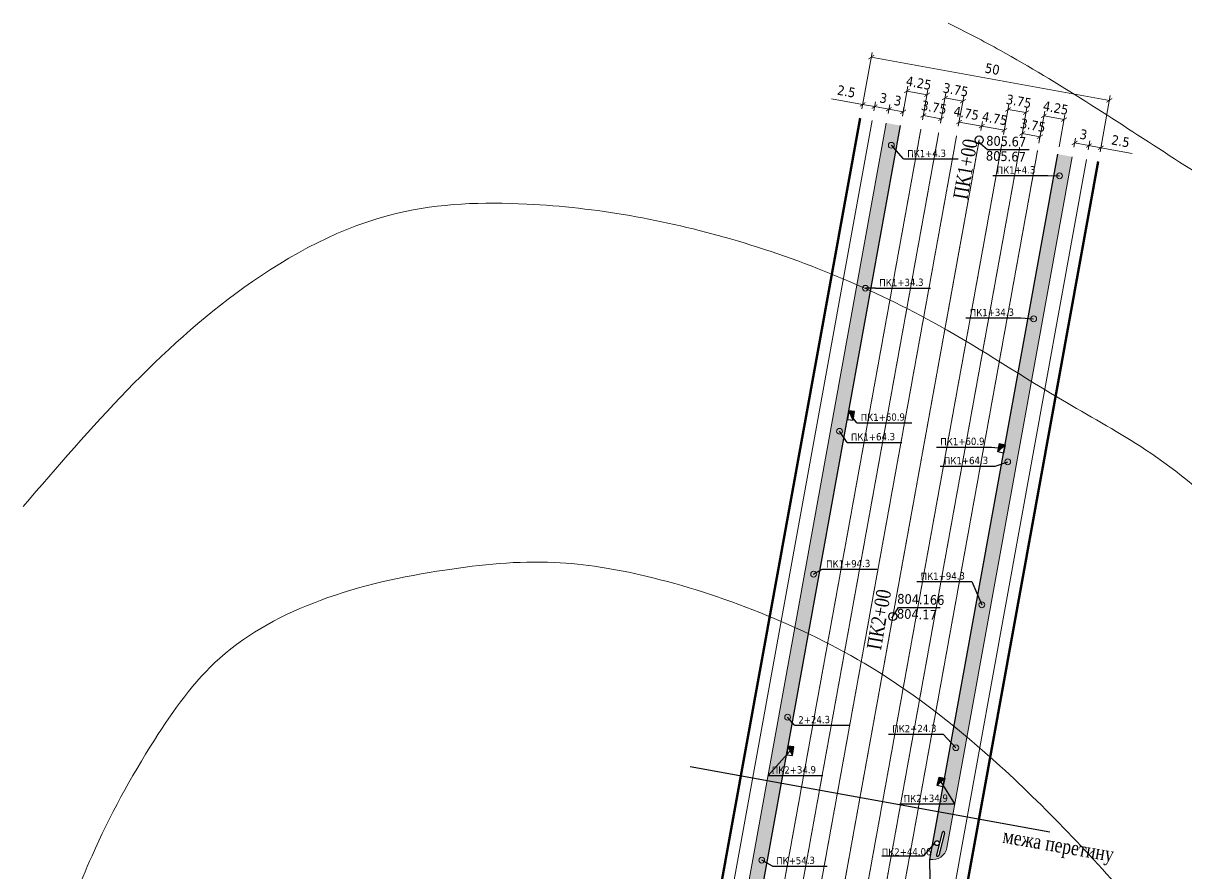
# Model space of a CAD drawing. Header units: millimetres. Extents: x -492806 to 8131902, y -181351 to 2373952.
# Drawn here: x 1377733 to 1617836, y 1294837 to 1470213 of the extents above; entities that cross this region are included whole.
import ezdxf

# ---------------------------------------------------------------- set-up
doc = ezdxf.new("R2010")
doc.units = ezdxf.units.MM
doc.header["$LTSCALE"] = 50
doc.linetypes.add('CENTER2', pattern=[28.575, 19.05, -3.175, 3.175, -3.175])
doc.linetypes.add('DASHED', pattern=[19.05, 12.7, -6.35])
for name, color, linetype in [('1-3 2-х уровн развязка-C-ROAD-TEXT', 1, 'Continuous'), ('Абсолютные высоты', 50, 'Continuous'), ('перехід', 206, 'Continuous')]:
    doc.layers.add(name, color=color, linetype=linetype)
for name, color, linetype, lineweight in [('cherwona', 7, 'Continuous', 50), ('dorogi', 7, 'Continuous', 30), ('osi', 13, 'Continuous', 15), ('smuga', 142, 'Continuous', 15), ('text', 5, 'Continuous', 15), ('trotuar', 212, 'Continuous', 15), ('дорога', 126, 'Continuous', 25), ('поздовжній профіль', 250, 'Continuous', 15), ('товста', 7, 'Continuous', 70), ('існуючі', 170, 'Continuous', 15)]:
    doc.layers.add(name, color=color, linetype=linetype, lineweight=lineweight)
doc.styles.get("Standard").update_dxf_attribs({"font": 'tahoma.ttf'})
doc.styles.add('СПДС_BOLD', font='times.ttf', dxfattribs={"width": 0.8})
doc.dimstyles.new('S-25$0', dxfattribs={"dimscale": 0, "dimtxt": 2, "dimasz": 1, "dimexe": 1, "dimexo": 2, "dimgap": 1, "dimtad": 3, "dimlfac": 0.001, "dimzin": 9, "dimdsep": 46, "dimtxsty": 'Standard', "dimblk": 'ARCHTICK', "dimcen": 2, "dimclrd": 256, "dimclre": 256, "dimclrt": 256, "dimadec": 0, "dimazin": 2, "dimtfac": 1, "dimtmove": 0, "dimatfit": 3, "dimldrblk": 'DOTSMALL', "dimfxl": 1, "dimlwd": -1, "dimlwe": -1, "dimarcsym": 0})
pattern_1 = [(257.7135, (1876324.5, 1073701.8), (1372.714, -2137.114), [476.25, -3115.852]), (212.7135, (1876324.5, 1073701.8), (1372.714, -2137.114), [476.25, -2063.75]), (302.7135, (1876324.5, 1073701.8), (2137.114, 1372.714), [476.25, -2063.75])]

# ---------------------------------------------------------------- blocks, each defined once
blk = doc.blocks.new('_ArchTick')
at = {"color": 0, "linetype": 'ByBlock', "const_width": 0.15}
blk.add_lwpolyline([(-0.5, -0.5), (0.5, 0.5)], dxfattribs=at)
blk = doc.blocks.new('*D453')
at = {"layer": 'Defpoints', "color": 0, "transparency": 16777216}
for p in [(1580368, 1448130), (1575178, 1446132), (1579852, 1445285)]:
    blk.add_point(p, dxfattribs=at)
at = {"layer": 'text', "transparency": 16777216}
for p, q in [((1575535, 1448102), (1575873, 1449962)), ((1575694, 1448978), (1580368, 1448130)), ((1580209, 1447254), (1580546, 1449115))]:
    blk.add_line(p, q, dxfattribs=at)
at = {"layer": 'text', "transparency": 16777216, "xscale": 1001.001001001001, "yscale": 1001.001001001001, "zscale": 1001.001001001001}
for p, rotation in [((1575694, 1448978), 169.7195321523665), ((1580368, 1448130), 349.7195321523665)]:
    blk.add_blockref('_ArchTick', p, dxfattribs=dict(at, rotation=rotation))
at = {"layer": 'text', "transparency": 16777216, "insert": (1578392, 1450544), "char_height": 2002, "attachment_point": 5, "rotation": 349.71953}
blk.add_mtext('4.75', dxfattribs=at)
blk = doc.blocks.new('_DotSmall')
at = {"color": 0, "linetype": 'ByBlock', "const_width": 0.5}
blk.add_lwpolyline([(-0.0625, 0, 1), (0.0625, 0, 1)], format="xyb", close=True, dxfattribs=at)
blk = doc.blocks.new('*D436')
at = {"layer": 'Defpoints', "color": 0, "transparency": 16777216}
for p in [(1575694, 1448978), (1570504, 1446980), (1575178, 1446132)]:
    blk.add_point(p, dxfattribs=at)
at = {"layer": 'text', "transparency": 16777216}
for p, q in [((1570861, 1448950), (1571199, 1450810)), ((1571020, 1449825), (1575694, 1448978)), ((1575535, 1448102), (1575873, 1449962))]:
    blk.add_line(p, q, dxfattribs=at)
at = {"layer": 'text', "transparency": 16777216, "xscale": 1001.001001001001, "yscale": 1001.001001001001, "zscale": 1001.001001001001}
for p, rotation in [((1571020, 1449825), 169.7195321523665), ((1575694, 1448978), 349.7195321523665)]:
    blk.add_blockref('_ArchTick', p, dxfattribs=dict(at, rotation=rotation))
at = {"layer": 'text', "transparency": 16777216, "insert": (1572502, 1451612), "char_height": 2002, "attachment_point": 5, "rotation": 349.71953}
blk.add_mtext('4.75', dxfattribs=at)
blk = doc.blocks.new('*D454')
at = {"layer": 'Defpoints', "color": 0, "transparency": 16777216}
for p in [(1584837, 1451758), (1579852, 1445285), (1583541, 1444615)]:
    blk.add_point(p, dxfattribs=at)
at = {"layer": 'text', "transparency": 16777216}
for p, q in [((1580209, 1447254), (1581326, 1453412)), ((1583899, 1446585), (1585016, 1452742)), ((1581147, 1452427), (1584837, 1451758))]:
    blk.add_line(p, q, dxfattribs=at)
at = {"layer": 'text', "transparency": 16777216, "xscale": 1001.001001001001, "yscale": 1001.001001001001, "zscale": 1001.001001001001}
for p, rotation in [((1581147, 1452427), 169.7195321523665), ((1584837, 1451758), 349.7195321523665)]:
    blk.add_blockref('_ArchTick', p, dxfattribs=dict(at, rotation=rotation))
at = {"layer": 'text', "transparency": 16777216, "insert": (1583357, 1454103), "char_height": 2002, "attachment_point": 5, "rotation": 349.71953}
blk.add_mtext('3.75', dxfattribs=at)
blk = doc.blocks.new('*D455')
at = {"layer": 'Defpoints', "color": 0, "transparency": 16777216}
for p in [(1587747, 1446791), (1583541, 1444615), (1587231, 1443946)]:
    blk.add_point(p, dxfattribs=at)
at = {"layer": 'text', "transparency": 16777216}
for p, q in [((1583899, 1446585), (1584236, 1448446)), ((1584058, 1447461), (1587747, 1446791)), ((1587589, 1445916), (1587926, 1447776))]:
    blk.add_line(p, q, dxfattribs=at)
at = {"layer": 'text', "transparency": 16777216, "xscale": 1001.001001001001, "yscale": 1001.001001001001, "zscale": 1001.001001001001}
for p, rotation in [((1584058, 1447461), 169.7195321523665), ((1587747, 1446791), 349.7195321523665)]:
    blk.add_blockref('_ArchTick', p, dxfattribs=dict(at, rotation=rotation))
at = {"layer": 'text', "transparency": 16777216, "insert": (1586267, 1449137), "char_height": 2002, "attachment_point": 5, "rotation": 349.71953}
blk.add_mtext('3.75', dxfattribs=at)
blk = doc.blocks.new('*D437')
at = {"layer": 'Defpoints', "color": 0, "transparency": 16777216}
for p in [(1597833, 1444962), (1594365, 1442652), (1597317, 1442117)]:
    blk.add_point(p, dxfattribs=at)
at = {"layer": 'text', "transparency": 16777216}
for p, q in [((1594722, 1444622), (1595060, 1446482)), ((1594881, 1445497), (1597833, 1444962)), ((1597674, 1444087), (1598011, 1445947))]:
    blk.add_line(p, q, dxfattribs=at)
at = {"layer": 'text', "transparency": 16777216, "xscale": 1001.001001001001, "yscale": 1001.001001001001, "zscale": 1001.001001001001}
for p, rotation in [((1594881, 1445497), 169.7195321523665), ((1597833, 1444962), 349.7195321523665)]:
    blk.add_blockref('_ArchTick', p, dxfattribs=dict(at, rotation=rotation))
at = {"layer": 'text', "transparency": 16777216, "insert": (1596722, 1447241), "char_height": 2002, "attachment_point": 5, "rotation": 349.71953}
blk.add_mtext('3', dxfattribs=at)
blk = doc.blocks.new('*D456')
at = {"layer": 'Defpoints', "color": 0, "transparency": 16777216}
for p in [(1600293, 1444516), (1597317, 1442117), (1599777, 1441671)]:
    blk.add_point(p, dxfattribs=at)
at = {"layer": 'text', "transparency": 16777216}
for p, q in [((1597674, 1444087), (1598011, 1445947)), ((1600134, 1443641), (1600471, 1445501)), ((1597833, 1444962), (1600293, 1444516)), ((1600293, 1444516), (1606740, 1443346))]:
    blk.add_line(p, q, dxfattribs=at)
at = {"layer": 'text', "transparency": 16777216, "xscale": 1001.001001001001, "yscale": 1001.001001001001, "zscale": 1001.001001001001}
for p, rotation in [((1597833, 1444962), 169.7195321523665), ((1600293, 1444516), 349.7195321523665)]:
    blk.add_blockref('_ArchTick', p, dxfattribs=dict(at, rotation=rotation))
at = {"layer": 'text', "transparency": 16777216, "insert": (1604374, 1445853), "char_height": 2002, "attachment_point": 5, "rotation": 349.71953}
blk.add_mtext('2.5', dxfattribs=at)
blk = doc.blocks.new('*D438')
at = {"layer": 'Defpoints', "color": 0, "transparency": 16777216}
for p in [(1568110, 1454791), (1566814, 1447649), (1570504, 1446980)]:
    blk.add_point(p, dxfattribs=at)
at = {"layer": 'text', "transparency": 16777216}
for p, q in [((1567172, 1449619), (1568288, 1455776)), ((1570861, 1448950), (1571978, 1455107)), ((1571800, 1454122), (1568110, 1454791))]:
    blk.add_line(p, q, dxfattribs=at)
at = {"layer": 'text', "transparency": 16777216, "xscale": 1001.001001001001, "yscale": 1001.001001001001, "zscale": 1001.001001001001}
for p, rotation in [((1568110, 1454791), 169.7195321523665), ((1571800, 1454122), 349.7195321523665)]:
    blk.add_blockref('_ArchTick', p, dxfattribs=dict(at, rotation=rotation))
at = {"layer": 'text', "transparency": 16777216, "insert": (1570319, 1456468), "char_height": 2002, "attachment_point": 5, "rotation": 349.71953}
blk.add_mtext('3.75', dxfattribs=at)
blk = doc.blocks.new('*D439')
at = {"layer": 'Defpoints', "color": 0, "transparency": 16777216}
for p in [(1563640, 1451169), (1563124, 1448324), (1566814, 1447655)]:
    blk.add_point(p, dxfattribs=at)
at = {"layer": 'text', "transparency": 16777216}
for p, q in [((1563482, 1450294), (1563819, 1452154)), ((1567330, 1450500), (1563640, 1451169)), ((1567171, 1449625), (1567509, 1451485))]:
    blk.add_line(p, q, dxfattribs=at)
at = {"layer": 'text', "transparency": 16777216, "xscale": 1001.001001001001, "yscale": 1001.001001001001, "zscale": 1001.001001001001}
for p, rotation in [((1563640, 1451169), 169.7195321523665), ((1567330, 1450500), 349.7195321523665)]:
    blk.add_blockref('_ArchTick', p, dxfattribs=dict(at, rotation=rotation))
at = {"layer": 'text', "transparency": 16777216, "insert": (1565850, 1452845), "char_height": 2002, "attachment_point": 5, "rotation": 349.71953}
blk.add_mtext('3.75', dxfattribs=at)
blk = doc.blocks.new('*D440')
at = {"layer": 'Defpoints', "color": 0, "transparency": 16777216}
for p in [(1560238, 1456225), (1558943, 1449082), (1563124, 1448324)]:
    blk.add_point(p, dxfattribs=at)
at = {"layer": 'text', "transparency": 16777216}
for p, q in [((1559300, 1451052), (1560417, 1457210)), ((1564420, 1455466), (1560238, 1456225)), ((1563482, 1450294), (1564598, 1456451))]:
    blk.add_line(p, q, dxfattribs=at)
at = {"layer": 'text', "transparency": 16777216, "xscale": 1001.001001001001, "yscale": 1001.001001001001, "zscale": 1001.001001001001}
for p, rotation in [((1560238, 1456225), 169.7195321523665), ((1564420, 1455466), 349.7195321523665)]:
    blk.add_blockref('_ArchTick', p, dxfattribs=dict(at, rotation=rotation))
at = {"layer": 'text', "transparency": 16777216, "insert": (1562694, 1457856), "char_height": 2002, "attachment_point": 5, "rotation": 349.71953}
blk.add_mtext('4.25', dxfattribs=at)
blk = doc.blocks.new('*D441')
at = {"layer": 'Defpoints', "color": 0, "transparency": 16777216}
for p in [(1556507, 1452463), (1555991, 1449618), (1558943, 1449082)]:
    blk.add_point(p, dxfattribs=at)
at = {"layer": 'text', "transparency": 16777216}
for p, q in [((1556348, 1451588), (1556685, 1453448)), ((1559300, 1451052), (1559637, 1452913)), ((1559459, 1451928), (1556507, 1452463))]:
    blk.add_line(p, q, dxfattribs=at)
at = {"layer": 'text', "transparency": 16777216, "xscale": 1001.001001001001, "yscale": 1001.001001001001, "zscale": 1001.001001001001}
for p, rotation in [((1556507, 1452463), 169.7195321523665), ((1559459, 1451928), 349.7195321523665)]:
    blk.add_blockref('_ArchTick', p, dxfattribs=dict(at, rotation=rotation))
at = {"layer": 'text', "transparency": 16777216, "insert": (1558347, 1454206), "char_height": 2002, "attachment_point": 5, "rotation": 349.71953}
blk.add_mtext('3', dxfattribs=at)
blk = doc.blocks.new('*D442')
at = {"layer": 'Defpoints', "color": 0, "transparency": 16777216}
for p in [(1553555, 1452999), (1553039, 1450153), (1555991, 1449618)]:
    blk.add_point(p, dxfattribs=at)
at = {"layer": 'text', "transparency": 16777216}
for p, q in [((1553396, 1452123), (1553734, 1453983)), ((1556507, 1452463), (1553555, 1452999)), ((1556348, 1451588), (1556685, 1453448))]:
    blk.add_line(p, q, dxfattribs=at)
at = {"layer": 'text', "transparency": 16777216, "xscale": 1001.001001001001, "yscale": 1001.001001001001, "zscale": 1001.001001001001}
for p, rotation in [((1553555, 1452999), 169.7195321523665), ((1556507, 1452463), 349.7195321523665)]:
    blk.add_blockref('_ArchTick', p, dxfattribs=dict(at, rotation=rotation))
at = {"layer": 'text', "transparency": 16777216, "insert": (1555396, 1454742), "char_height": 2002, "attachment_point": 5, "rotation": 349.71953}
blk.add_mtext('3', dxfattribs=at)
blk = doc.blocks.new('*D443')
at = {"layer": 'Defpoints', "color": 0, "transparency": 16777216}
for p in [(1551095, 1453445), (1550579, 1450599), (1553039, 1450153)]:
    blk.add_point(p, dxfattribs=at)
at = {"layer": 'text', "transparency": 16777216}
for p, q in [((1551095, 1453445), (1544648, 1454614)), ((1550936, 1452569), (1551274, 1454430)), ((1553555, 1452999), (1551095, 1453445)), ((1553396, 1452123), (1553734, 1453983))]:
    blk.add_line(p, q, dxfattribs=at)
at = {"layer": 'text', "transparency": 16777216, "xscale": 1001.001001001001, "yscale": 1001.001001001001, "zscale": 1001.001001001001}
for p, rotation in [((1551095, 1453445), 169.7195321523665), ((1553555, 1452999), 349.7195321523665)]:
    blk.add_blockref('_ArchTick', p, dxfattribs=dict(at, rotation=rotation))
at = {"layer": 'text', "transparency": 16777216, "insert": (1547744, 1456130), "char_height": 2002, "attachment_point": 5, "rotation": 349.71953}
blk.add_mtext('2.5', dxfattribs=at)
blk = doc.blocks.new('*D457')
at = {"layer": 'Defpoints', "color": 0, "transparency": 16777216}
for p in [(1602065, 1454292), (1550580, 1450599), (1599775, 1441671)]:
    blk.add_point(p, dxfattribs=at)
at = {"layer": 'text', "transparency": 16777216}
for p, q in [((1550938, 1452569), (1553047, 1464200)), ((1552869, 1463215), (1602065, 1454292)), ((1600133, 1443641), (1602243, 1455277))]:
    blk.add_line(p, q, dxfattribs=at)
at = {"layer": 'text', "transparency": 16777216, "xscale": 1001.001001001001, "yscale": 1001.001001001001, "zscale": 1001.001001001001}
for p, rotation in [((1552869, 1463215), 169.7195321523491), ((1602065, 1454292), 349.7195321523491)]:
    blk.add_blockref('_ArchTick', p, dxfattribs=dict(at, rotation=rotation))
at = {"layer": 'text', "transparency": 16777216, "insert": (1577891, 1460753), "char_height": 2002, "attachment_point": 5, "rotation": 349.71953}
blk.add_mtext('50', dxfattribs=at)
blk = doc.blocks.new('*D500')
at = {"layer": 'Defpoints', "color": 0, "transparency": 16777216}
for p in [(1592708, 1450330), (1587152, 1443510), (1591334, 1442752)]:
    blk.add_point(p, dxfattribs=at)
at = {"layer": 'text', "transparency": 16777216}
for p, q in [((1587510, 1445480), (1588705, 1452073)), ((1588527, 1451088), (1592708, 1450330)), ((1591691, 1444722), (1592887, 1451315))]:
    blk.add_line(p, q, dxfattribs=at)
at = {"layer": 'text', "transparency": 16777216, "xscale": 1001.001001001001, "yscale": 1001.001001001001, "zscale": 1001.001001001001}
for p, rotation in [((1588527, 1451088), 169.7195321525397), ((1592708, 1450330), 349.7195321525397)]:
    blk.add_blockref('_ArchTick', p, dxfattribs=dict(at, rotation=rotation))
at = {"layer": 'text', "transparency": 16777216, "insert": (1590982, 1452720), "char_height": 2002, "attachment_point": 5, "rotation": 349.71953}
blk.add_mtext('4.25', dxfattribs=at)
blk = doc.blocks.new('столб')
at = {"layer": 'поздовжній профіль', "color": 160}
for points in [[(-500, 0, 0, 0, 0), (-1000, 0, 350, 0, 0), (-1700, 0, 0, 0, 0)], [(500, 0, 0, 0, 0), (1000, 0, 350, 0, 0), (1700, 0, 0, 0, 0)]]:
    blk.add_lwpolyline(points, format="xyseb", dxfattribs=at)
blk.add_circle((0, 0), 500, dxfattribs=at)

msp = doc.modelspace()

# ---------------------------------------------------------------- hatches: boundary and pattern name
at = {"layer": 'дорога'}
h = msp.add_hatch(dxfattribs=at)
h.set_pattern_fill('GRASS', scale=100)
h.set_pattern_definition(pattern_1)
h.paths.add_polyline_path([(1516985.459, 1032851.208), (1517034.002, 1032839.594), (1516824.592, 1031964.296), (1504494.865, 963986.467), (1504522.755, 963980.49), (1504334.164, 963100.471), (1492002.189, 895110.252), (1492030.079, 895104.275), (1491841.488, 894224.256), (1484331.691, 852820.283), (1487283.529, 852284.883), (1524006.985, 1054753.329), (1521055.147, 1055288.73)])
h.paths.add_polyline_path([(1448909.637, 859245.088), (1451861.475, 858709.688), (1459217.355, 899265.067), (1459189.465, 899271.044), (1459378.056, 900151.063), (1471710.031, 968141.282), (1471682.141, 968147.259), (1471870.732, 969027.278), (1484369.568, 1037937.454), (1484321.025, 1037949.068), (1484530.435, 1038824.366), (1488584.931, 1061178.134), (1485633.093, 1061713.534)])
h.paths.add_polyline_path([(1568041.25, 1314338.51), (1568079.428, 1314329.856), (1567880.478, 1313452.121), (1566787.97, 1307428.77), (1569739.808, 1306893.37), (1594363.712, 1442653.02), (1591411.931, 1443188.735), (1580533.925, 1383214.725), (1580572.104, 1383206.072), (1580373.154, 1382328.337)])
h.paths.add_polyline_path([(1531365.917, 1313853.575), (1534317.754, 1313318.175), (1535544.509, 1320081.673), (1535666.495, 1320973.367), (1535705.281, 1320968.061), (1548103.418, 1389323.057), (1548225.405, 1390214.752), (1548264.19, 1390209.446), (1558942.343, 1449081.597), (1555990.562, 1449617.312)])
h = msp.add_hatch(dxfattribs=at)
h.set_pattern_fill('GRASS', scale=100)
h.set_pattern_definition(pattern_1)
h.paths.add_polyline_path([(1768822.082, 1074803.608), (1861916.417, 1054528.736), (1862980.418, 1059414.215), (1765000.604, 1080753.087, 0.4142135624)])
h.paths.add_polyline_path([(1856612.805, 1064440.278, 0.1195749808), (1858733.339, 1063409.503), (1863618.818, 1062345.502), (1864682.819, 1067230.98), (1857764.283, 1068737.758)])
h.paths.add_polyline_path([(1855237.68, 1066243.274), (1856010.913, 1066291.333, -0.3656585677), (1855709.223, 1066861.504, -1.0239606559), (1856680.735, 1066625.699), (1857275.187, 1068844.277), (1856349.411, 1069045.901), (1855469.211, 1069233.647), (1855470.016, 1069237.423), (1854911.862, 1069358.982, 0.1606788224)], flags=17)
h.paths.add_polyline_path([(1772152.024, 1113583.03), (1870130.488, 1092244.561), (1871194.489, 1097130.039), (1778101.5, 1117404.514, 0.4142135624)])
h.paths.add_polyline_path([(1573611.324, 1155798.191), (1583163.618, 1153717.811), (1583164.456, 1153721.58), (1584043.012, 1153526.289), (1586859.336, 1152912.927, 0.4142135624), (1584566.449, 1156482.614), (1574249.724, 1158729.478, -0.1057350931), (1562056.67, 1164249.718), (1557350.659, 1164249.718, 0.1332222994)])
h.paths.add_polyline_path([(1519443.517, 1223436.946, 0.175804603), (1499030.469, 1244651.487, -0.7443721432), (1499346.257, 1246541.188, 0.1706985759), (1526051.065, 1259891.181, -0.7414156465), (1527753.56, 1259017.238), (1521341.327, 1223664.499, -0.7383723428)])
h.paths.add_polyline_path([(1526686.292, 1288053.269, 0.4142135624), (1529102.729, 1284566.031), (1534317.754, 1313318.175), (1531365.917, 1313853.575)])
h = msp.add_hatch(dxfattribs=at)
h.set_pattern_fill('GRASS', scale=100)
h.set_pattern_definition(pattern_1)
h.paths.add_polyline_path([(1565514.612, 1300408.328), (1565960.728, 1300910.843, -0.0747580328), (1565970.415, 1301059.212, -1.015618118), (1566943.979, 1300831.323), (1567521.051, 1303135.149, -0.999999397), (1568006.067, 1303013.66), (1566851.923, 1298406.008, -1), (1566366.907, 1298527.497), (1566943.979, 1300831.323, -0.8474817905), (1565960.728, 1300910.843), (1565514.612, 1300408.328), (1565003.302, 1297589.311, 0.4142135624), (1568490.541, 1300005.748), (1569739.808, 1306893.37), (1566787.97, 1307428.77)])
h.paths.add_polyline_path([(1573611.324, 1155798.191), (1583163.618, 1153717.811), (1583164.456, 1153721.58), (1584043.012, 1153526.289), (1586859.336, 1152912.927, 0.4142135624), (1584566.449, 1156482.614), (1574249.724, 1158729.478, -0.1881279911), (1554877.209, 1171598.267), (1553854.525, 1171598.267), (1551559.629, 1172930.476, -0.4785109464), (1551071.081, 1173536.876, -0.239974803), (1551358.367, 1173888.181), (1550055.251, 1173756.249, 0.2220033845)])
h.paths.add_polyline_path([(1551559.629, 1172930.476), (1553854.525, 1171598.267), (1554877.209, 1171598.267, -0.0209491569), (1553429.367, 1173853.892, 0.0227371953), (1553281.238, 1174082.86), (1551665.067, 1173919.232, -0.4147901404), (1552048.176, 1173324.076, -0.3527123386)])
h.paths.add_polyline_path([(1549809.682, 1174233.942), (1552874.634, 1174544.25, 0.3180237343), (1549438.088, 1174993.307, 0.0060388582)])
at = {"layer": 'товста', "lineweight": 30}
h = msp.add_hatch(color=255, dxfattribs=at)
h.dxf.hatch_style = 1
h.paths.add_polyline_path([(1549170.358, 1388268.714), (1549414.331, 1390052.103), (1548225.405, 1390214.752)])
h = msp.add_hatch(color=255, dxfattribs=at)
h.dxf.hatch_style = 1
h.paths.add_polyline_path([(1579003.89, 1381715.869), (1579401.791, 1383471.339), (1580572.104, 1383206.072)])
h = msp.add_hatch(color=255, dxfattribs=at)
h.dxf.hatch_style = 1
h.paths.add_polyline_path([(1536611.449, 1319027.33), (1536855.421, 1320810.719), (1535666.495, 1320973.367)])
h = msp.add_hatch(color=255, dxfattribs=at)
h.dxf.hatch_style = 1
h.paths.add_polyline_path([(1566511.214, 1312839.653), (1566909.115, 1314595.123), (1568079.428, 1314329.856)])

# ---------------------------------------------------------------- linework, layer by layer
at = {"color": 5}
for p, q in [((1574965.818, 1445802.284), (1576896.341, 1444153.487)), ((1557119.138, 1347407.691), (1558515.966, 1349595.657))]:
    msp.add_line(p, q, dxfattribs=at)
msp.add_line((1565278.138, 1282294.721), (1565003.302, 1297589.311))
at = {"layer": 'cherwona', "color": 1}
for p, q in [((1518597.573, 1274375.201), (1550580.238, 1450599.225)), ((1562441.181, 1235835.592), (1599775.31, 1441670.876))]:
    msp.add_line(p, q, dxfattribs=at)
at = {"layer": 'dorogi'}
for p, q in [((1529102.729, 1284566.031), (1558942.343, 1449081.597)), ((1565003.302, 1297589.311), (1591411.931, 1443188.735))]:
    msp.add_line(p, q, dxfattribs=at)
at = {"layer": 'osi', "linetype": 'CENTER2', "ltscale": 0.02}
msp.add_line((1468096.583, 855764.985), (1575177.137, 1446135.166), dxfattribs=at)
at = {"layer": 'smuga', "linetype": 'DASHED', "ltscale": 0.01}
for p, q in [((1533303.219, 1284003.167), (1563125.306, 1448322.437)), ((1515076.263, 1162407.26), (1566813.758, 1447653.025)), ((1518742.619, 1161608.77), (1570503.484, 1446983.381)), ((1528030.72, 1159585.928), (1579850.79, 1445286.951)), ((1531697.076, 1158787.438), (1583540.516, 1444617.307)), ((1535363.432, 1157988.948), (1587230.242, 1443947.664))]:
    msp.add_line(p, q, dxfattribs=at)
at = {"layer": 'trotuar'}
for p, q in [((1521201.799, 1274724.463), (1553040.055, 1450152.796)), ((1526686.292, 1288053.269), (1555990.562, 1449617.312)), ((1562875.972, 1252240.943), (1597315.493, 1442117.305)), ((1568490.541, 1300005.748), (1594363.712, 1442653.02))]:
    msp.add_line(p, q, dxfattribs=at)
msp.add_arc((1565538.703, 1300541.149), 3000, 259.71953215, 349.71953215, dxfattribs=at)
at = {"layer": 'Абсолютные высоты'}
for centre in [(1575176.662, 1446132.546), (1557329.982, 1347737.953)]:
    msp.add_circle(centre, 828.566, dxfattribs=at)
at = {"layer": 'дорога'}
for p, q in [((1559531.528, 1442194.025), (1557028.408, 1445019.036)), ((1589326.249, 1438783.565), (1591777.788, 1438716.24)), ((1553767.623, 1415552.381), (1551674.404, 1415500.658)), ((1583775.829, 1409370.921), (1586423.784, 1409197.862)), ((1549925.032, 1387735.819), (1548697.882, 1389241.733)), ((1547896.974, 1383685.9), (1546320.4, 1385982.28)), ((1577691.694, 1382726.711), (1579787.997, 1382460.97)), ((1578438.876, 1378783.366), (1581069.78, 1379679.484)), ((1540966.397, 1356463.902), (1542773.507, 1357493.243)), ((1573635.618, 1354935.399), (1575715.776, 1350161.106)), ((1537040.92, 1325308.319), (1535612.393, 1326945.524)), ((1567759.911, 1323454.198), (1570361.772, 1320642.727)), ((1531560.056, 1314923.931), (1536138.972, 1320000.349)), ((1570127.278, 1309052.096), (1567295.321, 1313584.755)), ((1567521.051, 1303135.149), (1566366.907, 1298527.497)), ((1568006.067, 1303013.66), (1566851.923, 1298406.008)), ((1565960.728, 1300910.843), (1563655.998, 1298314.743)), ((1532451.128, 1296215.412), (1530258.389, 1297427.145))]:
    msp.add_line(p, q, dxfattribs=at)
msp.add_circle((1566458.963, 1300952.812), 500, dxfattribs=at)
for centre, start, end in [((1567763.559, 1303074.404), 345.93764259, 165.93764259), ((1566609.415, 1298466.753), 165.93764259, 345.93764259)]:
    msp.add_arc(centre, 250, start, end, dxfattribs=at)
at = {"layer": 'перехід'}
for p, q in [((1576896.341, 1444153.487), (1585489.307, 1444153.487)), ((1559531.528, 1442194.025), (1570860.398, 1442194.025)), ((1577997.379, 1438783.565), (1589326.249, 1438783.565)), ((1553767.623, 1415552.381), (1565096.493, 1415552.381)), ((1572446.96, 1409370.921), (1583775.829, 1409370.921)), ((1549925.032, 1387735.819), (1561253.902, 1387735.819)), ((1547896.974, 1383685.9), (1559225.844, 1383685.9)), ((1566362.825, 1382726.711), (1577691.694, 1382726.711)), ((1567110.006, 1378783.366), (1578438.876, 1378783.366)), ((1542773.507, 1357493.243), (1554102.377, 1357493.243)), ((1562306.748, 1354935.399), (1573635.618, 1354935.399)), ((1558515.966, 1349595.657), (1567108.932, 1349595.657)), ((1537040.92, 1325308.319), (1548369.79, 1325308.319)), ((1556431.041, 1323454.198), (1567759.911, 1323454.198)), ((1515470.22, 1316736.715), (1589764.448, 1303261.327)), ((1531556.618, 1314923.931), (1542885.488, 1314923.931)), ((1558798.408, 1309052.096), (1570127.278, 1309052.096)), ((1555063.032, 1298314.743), (1563655.998, 1298314.743)), ((1532451.128, 1296215.412), (1543779.998, 1296215.412))]:
    msp.add_line(p, q, dxfattribs=at)
at = {"layer": 'товста', "lineweight": 30}
for p, q in [((1548225.405, 1390214.752), (1547981.432, 1388431.363)), ((1549414.331, 1390052.103), (1548225.405, 1390214.752)), ((1549170.358, 1388268.714), (1548225.405, 1390214.752)), ((1547981.432, 1388431.363), (1549170.358, 1388268.714)), ((1549170.358, 1388268.714), (1549414.331, 1390052.103)), ((1579003.89, 1381715.869), (1579401.791, 1383471.339)), ((1579003.89, 1381715.869), (1580572.104, 1383206.072)), ((1579401.791, 1383471.339), (1580572.104, 1383206.072)), ((1580572.104, 1383206.072), (1580174.203, 1381450.602)), ((1580174.203, 1381450.602), (1579003.89, 1381715.869)), ((1535666.495, 1320973.367), (1535422.522, 1319189.978)), ((1536855.421, 1320810.719), (1535666.495, 1320973.367)), ((1536611.449, 1319027.33), (1535666.495, 1320973.367)), ((1536611.449, 1319027.33), (1536855.421, 1320810.719)), ((1535422.522, 1319189.978), (1536611.449, 1319027.33)), ((1566511.214, 1312839.653), (1566909.115, 1314595.123)), ((1566511.214, 1312839.653), (1568079.428, 1314329.856)), ((1566909.115, 1314595.123), (1568079.428, 1314329.856)), ((1568079.428, 1314329.856), (1567681.527, 1312574.386)), ((1567681.527, 1312574.386), (1566511.214, 1312839.653))]:
    msp.add_line(p, q, dxfattribs=at)
at = {"layer": 'існуючі'}
for points, knots in [([(1568752.299, 1470212.512), (1572409.746, 1468437.87), (1588168.85, 1460203.984), (1614186.953, 1442839.29), (1656128.181, 1416770.344), (1696688.541, 1381914.799), (1739272.813, 1343427.955), (1776122.005, 1298868.27), (1808284.111, 1251794.553), (1833166.655, 1195758.152), (1849690.408, 1140220.762), (1859986.076, 1087932.126), (1864298.107, 1056838.046), (1865772.259, 1044734.777)], [190640.4600348704, 190640.4600348704, 190640.4600348704, 190640.4600348704, 202813.4746837242, 243858.5088070165, 284446.7899957306, 350779.8979373142, 403861.581201905, 456434.0256936934, 523878.8368295885, 574158.0609012829, 639711.5440129042, 697304.4157485121, 733876.7611902846, 733876.7611902846, 733876.7611902846, 733876.7611902846]), ([(1789347.278, 1047412.636), (1786005.757, 1063303.005), (1775860.951, 1104922.718), (1755292.323, 1170434.354), (1726801.235, 1236270.375), (1697101.967, 1278676.872), (1675849.48, 1317270.96), (1647162.566, 1347606.535), (1618797.328, 1377796.414), (1589608.613, 1393569.142), (1562890.035, 1411422.825), (1525467.657, 1426846.965), (1487219.543, 1433780.898), (1451730.839, 1432692.345), (1413461.343, 1412038.655), (1391746.3, 1386767.935), (1377732.658, 1370459.664)], [208907.898191004, 208907.898191004, 208907.898191004, 208907.898191004, 257605.863130704, 337296.6512993614, 414888.6980925751, 471411.6016886402, 492312.2011282048, 546691.9263832961, 596027.8451533406, 615040.3045966051, 645805.468598217, 692413.3325741671, 735125.5059761151, 761895.8793706339, 797154.4097490128, 861311.6224911874, 861311.6224911874, 861311.6224911874, 861311.6224911874]), ([(1379052.018, 1261646.673), (1382869.942, 1274092.73), (1389347.626, 1295209.344), (1403408.416, 1320842.98), (1417643.471, 1340963), (1439603.614, 1352504.797), (1463449.434, 1357573.68), (1486270.559, 1359891.55), (1508282.615, 1356152.893), (1530300.604, 1348968.236), (1555650.87, 1336800.86), (1582146.73, 1315676.101), (1606497.202, 1289623.996), (1632974.414, 1256775.253), (1657847.842, 1220974.231), (1679520.136, 1180467.733), (1694621.823, 1140577.532), (1706561.082, 1106676.465), (1715226.149, 1075724.121), (1719003.373, 1058600.673), (1720762.67, 1049815.775)], [0, 0, 0, 0, 38900.8664636247, 66001.1889897012, 87669.3421301837, 111587.2495440326, 138101.9835658548, 160776.267455786, 179836.5263671841, 204572.7900400612, 230137.1182260716, 263737.1415018499, 305480.3987434738, 336953.7017450631, 390265.8027063977, 436029.4128409923, 474341.5859841284, 518100.6318120104, 543830.9936237611, 570703.3366454956, 570703.3366454956, 570703.3366454956, 570703.3366454956])]:
    msp.add_open_spline(points, degree=3, knots=knots, dxfattribs=at)

# ---------------------------------------------------------------- block references
at = {"color": 0, "yscale": 1.200000000244472, "zscale": 1.200000000244472}
for p, xscale, rotation in [((1557028.408, 1445019.036), 1.200000000244472, 259.6579794623648), ((1591777.788, 1438716.24), -1.200000000244472, 79.78108484271586), ((1551674.404, 1415500.658), 1.200000000244472, 259.6579794623648), ((1586423.784, 1409197.862), -1.200000000244472, 79.78108484271586), ((1546320.4, 1385982.28), 1.200000000244472, 259.6579794623648), ((1581069.78, 1379679.484), -1.200000000244472, 79.78108484271586), ((1540966.397, 1356463.902), 1.200000000244472, 259.6579794623648), ((1575715.776, 1350161.106), -1.200000000244472, 79.78108484271586), ((1535612.393, 1326945.524), 1.200000000244472, 259.6579794623648), ((1570361.772, 1320642.727), -1.200000000244472, 79.78108484271586), ((1530258.389, 1297427.145), 1.200000000244472, 259.6579794623648)]:
    msp.add_blockref('столб', p, dxfattribs=dict(at, xscale=xscale, rotation=rotation))

# ---------------------------------------------------------------- texts
for s, height, rotation, p in [('805.67', 2000, 358.19519393, (1576592.696, 1444977.418)), ('ПК1+4.3', 1500, 0.79481914, (1560319.686, 1442521.174)), ('805.67', 2000, 358.19519393, (1576532.228, 1441885.171)), ('ПК1+4.3', 1500, 0.79481914, (1578785.536, 1439110.714)), ('ПК1+34.3', 1500, 0.79481914, (1554555.78, 1415879.53)), ('ПК1+34.3', 1500, 0.79481914, (1573235.117, 1409698.071)), ('ПК1+60.9', 1500, 0.79481914, (1550713.19, 1388062.968)), ('ПК1+64.3', 1500, 0.79481914, (1548685.131, 1384013.049)), ('ПК1+60.9', 1500, 0.79481914, (1567150.982, 1383053.86)), ('ПК1+64.3', 1500, 0.79481914, (1567898.163, 1379110.515)), ('ПК1+94.3', 1500, 0.79481914, (1543561.664, 1357820.393)), ('ПК1+94.3', 1500, 0.79481914, (1563094.905, 1355262.548)), ('804.166', 2000, 358.19519393, (1558212.321, 1350419.588)), ('804.17', 2000, 358.19519393, (1558151.853, 1347327.341)), ('2+24.3', 1500, 0.79481914, (1537829.077, 1325635.469)), ('ПК2+24.3', 1500, 0.79481914, (1557219.199, 1323781.347)), ('ПК2+34.9', 1500, 0.79481914, (1532344.775, 1315251.08)), ('ПК2+34.9', 1500, 0.79481914, (1559586.565, 1309379.245)), ('ПК2+44.06', 1500, 0.79481914, (1555063.032, 1298314.743)), ('ПК+54.3', 1500, 0.79481914, (1533239.285, 1296542.562))]:
    msp.add_text(s, height=height, rotation=rotation).set_placement(p)
at = {"layer": '1-3 2-х уровн развязка-C-ROAD-TEXT', "color": 1, "linetype": 'Continuous', "lineweight": -3, "char_height": 3000, "attachment_point": 5, "style": 'СПДС_BOLD'}
for s, insert, rotation in [('ПК1+00', (1572340.493, 1440089.616), 80.14959868), ('ПК2+00', (1554493.814, 1347119.766), 80.14959868), ('межа перетину', (1591458.252, 1300060.871), 350.14959868)]:
    msp.add_mtext(s, dxfattribs=dict(at, insert=insert, rotation=rotation))

# ---------------------------------------------------------------- dimensions: what is measured, and where the dimension line sits
at = {"layer": 'text'}
for base, p1, p2, angle, text, picture, middle in [((1602064.562, 1454292.272), (1550580.238, 1450599.225), (1599775.31, 1441670.876), 349.71953215, '50', '*D457', (1577526.186, 1458743.01)), ((1553554.894, 1452998.525), (1555990.666, 1449617.889), (1553038.829, 1450153.289), 169.71953215, '3', '*D442', (1555030.813, 1452730.825)), ((1556506.731, 1452463.125), (1558942.504, 1449082.488), (1555990.666, 1449617.889), 169.71953215, '3', '*D441', (1557982.65, 1452195.425)), ((1597832.784, 1444962.048), (1594364.881, 1442652.212), (1597316.719, 1442116.812), 349.71953215, '3', '*D437', (1596356.865, 1445229.748))]:
    dim = msp.add_linear_dim(base=base, p1=p1, p2=p2, angle=angle, text=text, dimstyle='S-25$0', override={"dimscale": 1001.001001, "dimtxt": 2}, dxfattribs=at)
    dim.commit()
    dim.dimension.update_dxf_attribs({"geometry": picture, "text_midpoint": middle, "dimtype": 160})
for base, p1, p2, angle, picture, middle in [((1551095.029, 1453444.692), (1553038.829, 1450153.289), (1550578.964, 1450599.456), 169.71953215, '*D443', (1547743.612, 1456129.595)), ((1600292.649, 1444515.881), (1597316.719, 1442116.812), (1599776.583, 1441670.645), 349.71953215, '*D456', (1604373.524, 1445852.725))]:
    dim = msp.add_linear_dim(base=base, p1=p1, p2=p2, angle=angle, text='2.5', dimstyle='S-25$0', override={"dimscale": 1001.001001, "dimtxt": 2}, dxfattribs=at)
    dim.commit()
    dim.dimension.update_dxf_attribs({"geometry": picture, "text_midpoint": middle})
for base, p1, p2, angle, picture, middle in [((1560237.944, 1456224.672), (1563124.274, 1448324.004), (1558942.504, 1449082.488), 169.71953215, '*D440', (1562328.829, 1455845.431)), ((1568109.834, 1454791.467), (1570504.192, 1446980.032), (1566814.395, 1447649.283), 169.71953215, '*D438', (1569954.733, 1454456.842)), ((1584836.915, 1451757.531), (1579851.678, 1445284.598), (1583541.475, 1444615.347), 349.71953215, '*D454', (1582992.017, 1452092.157)), ((1563640.339, 1451169.24), (1566814.072, 1447654.754), (1563124.274, 1448324.004), 169.71953215, '*D439', (1565485.238, 1450834.615)), ((1575694, 1448977.551), (1570504.192, 1446980.032), (1575177.935, 1446132.315), 349.71953215, '*D436', (1572140.82, 1449622.022)), ((1592708.483, 1450329.797), (1587152.259, 1443510.47), (1591334.03, 1442751.986), 349.71953215, '*D500', (1590617.598, 1450709.039)), ((1580367.743, 1448129.834), (1575177.935, 1446132.315), (1579851.678, 1445284.598), 349.71953215, '*D453', (1578030.872, 1448553.693)), ((1587747.338, 1446791.333), (1583541.475, 1444615.347), (1587231.273, 1443946.097), 349.71953215, '*D455', (1585902.439, 1447125.958))]:
    dim = msp.add_linear_dim(base=base, p1=p1, p2=p2, angle=angle, dimstyle='S-25$0', override={"dimscale": 1001.001001, "dimtxt": 2}, dxfattribs=at)
    dim.commit()
    dim.dimension.update_dxf_attribs({"geometry": picture, "text_midpoint": middle, "dimtype": 160})

doc.saveas('drawing.dxf')
